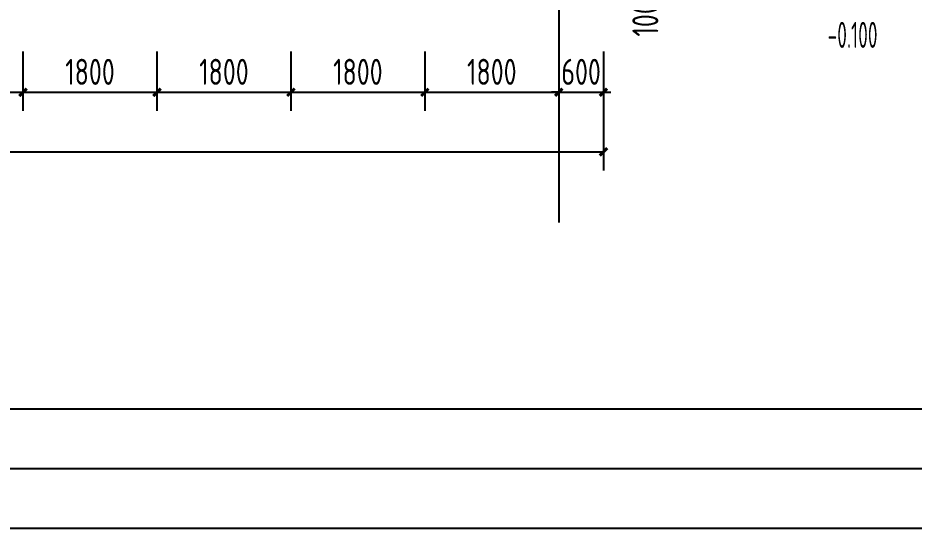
# Model space of a CAD drawing. Extents: x -280168 to 205214, y -148835 to -64913.
# Drawn here: x -229929 to -217887, y -114432 to -107579 of the extents above; entities that cross this region are included whole.
import ezdxf

# ---------------------------------------------------------------- set-up
doc = ezdxf.new("R2010")
doc.units = 0
doc.header["$LTSCALE"] = 1000
doc.header["$MEASUREMENT"] = 0
for name, color, linetype in [('01-标注_尺寸', 124, 'Continuous'), ('02-TEXT_标注', 130, 'Continuous'), ('A-0-图名图例', 2, 'Continuous')]:
    doc.layers.add(name, color=color, linetype=linetype)
doc.layers.add('04-不打印_辅助线', color=165, linetype='Continuous', plot=False)
doc.styles.add('_TCH_DIM', font='ros1.shx', dxfattribs={"width": 0.75, "bigfont": 'jd.shx'})
doc.styles.add('_TCH_DIM_T3', font='ros1.shx', dxfattribs={"width": 0.85, "bigfont": 'jd.shx'})
doc.dimstyles.new('_TCH_ARCH&&100', dxfattribs={"dimtxt": 350, "dimasz": 100, "dimexe": 250, "dimexo": 300, "dimgap": 100, "dimtad": 1, "dimdec": 0, "dimzin": 0, "dimdsep": 46, "dimtxsty": '_TCH_DIM_T3', "dimblk": 'ARCHTICK', "dimcen": 0.09, "dimclrt": 7, "dimazin": 2, "dimtfac": 1, "dimtdec": 0, "dimtix": 1, "dimtmove": 2, "dimatfit": 3, "dimfxl": 0, "dimtolj": 1, "dimtzin": 0, "dimarcsym": 0})

# ---------------------------------------------------------------- blocks, each defined once
blk = doc.blocks.new('_ArchTick')
at = {"color": 0, "linetype": 'ByBlock', "const_width": 0.4}
blk.add_lwpolyline([(-0.5, -0.5), (0.5, 0.5)], dxfattribs=at)
blk = doc.blocks.new('*D1219')
at = {"layer": '01-标注_尺寸', "color": 0, "lineweight": -2, "transparency": 16777216}
for p, q in [((-231661, -108030), (-231661, -108828)), ((-229861, -108030), (-229861, -108828)), ((-231661, -108578), (-229861, -108578))]:
    blk.add_line(p, q, dxfattribs=at)
at = {"layer": 'Defpoints', "color": 0, "transparency": 16777216}
for p in [(-231661, -107730), (-229861, -107730), (-229861, -108578)]:
    blk.add_point(p, dxfattribs=at)
at = {"layer": '01-标注_尺寸', "color": 0, "lineweight": -2, "transparency": 16777216, "xscale": 100, "yscale": 100, "zscale": 100, "rotation": 180}
blk.add_blockref('_ArchTick', (-231661, -108578), dxfattribs=at)
at = {"layer": '01-标注_尺寸', "color": 0, "lineweight": -2, "transparency": 16777216, "xscale": 100, "yscale": 100, "zscale": 100}
blk.add_blockref('_ArchTick', (-229861, -108578), dxfattribs=at)
at = {"layer": '01-标注_尺寸', "color": 7, "transparency": 16777216, "insert": (-230761, -108303), "char_height": 350, "attachment_point": 5, "style": '_TCH_DIM_T3'}
blk.add_mtext('\\A1;1800', dxfattribs=at)
blk = doc.blocks.new('*D1220')
at = {"layer": '01-标注_尺寸', "color": 0, "lineweight": -2, "transparency": 16777216}
for p, q in [((-229861, -108030), (-229861, -108828)), ((-228061, -108030), (-228061, -108828)), ((-229861, -108578), (-228061, -108578))]:
    blk.add_line(p, q, dxfattribs=at)
at = {"layer": 'Defpoints', "color": 0, "transparency": 16777216}
for p in [(-229861, -107730), (-228061, -107730), (-228061, -108578)]:
    blk.add_point(p, dxfattribs=at)
at = {"layer": '01-标注_尺寸', "color": 0, "lineweight": -2, "transparency": 16777216, "xscale": 100, "yscale": 100, "zscale": 100, "rotation": 180}
blk.add_blockref('_ArchTick', (-229861, -108578), dxfattribs=at)
at = {"layer": '01-标注_尺寸', "color": 0, "lineweight": -2, "transparency": 16777216, "xscale": 100, "yscale": 100, "zscale": 100}
blk.add_blockref('_ArchTick', (-228061, -108578), dxfattribs=at)
at = {"layer": '01-标注_尺寸', "color": 7, "transparency": 16777216, "insert": (-228961, -108303), "char_height": 350, "attachment_point": 5, "style": '_TCH_DIM_T3'}
blk.add_mtext('\\A1;1800', dxfattribs=at)
blk = doc.blocks.new('*D1221')
at = {"layer": '01-标注_尺寸', "color": 0, "lineweight": -2, "transparency": 16777216}
for p, q in [((-228061, -108030), (-228061, -108828)), ((-226261, -108030), (-226261, -108828)), ((-228061, -108578), (-226261, -108578))]:
    blk.add_line(p, q, dxfattribs=at)
at = {"layer": 'Defpoints', "color": 0, "transparency": 16777216}
for p in [(-228061, -107730), (-226261, -107730), (-226261, -108578)]:
    blk.add_point(p, dxfattribs=at)
at = {"layer": '01-标注_尺寸', "color": 0, "lineweight": -2, "transparency": 16777216, "xscale": 100, "yscale": 100, "zscale": 100, "rotation": 180}
blk.add_blockref('_ArchTick', (-228061, -108578), dxfattribs=at)
at = {"layer": '01-标注_尺寸', "color": 0, "lineweight": -2, "transparency": 16777216, "xscale": 100, "yscale": 100, "zscale": 100}
blk.add_blockref('_ArchTick', (-226261, -108578), dxfattribs=at)
at = {"layer": '01-标注_尺寸', "color": 7, "transparency": 16777216, "insert": (-227161, -108303), "char_height": 350, "attachment_point": 5, "style": '_TCH_DIM_T3'}
blk.add_mtext('\\A1;1800', dxfattribs=at)
blk = doc.blocks.new('*D1222')
at = {"layer": '01-标注_尺寸', "color": 0, "lineweight": -2, "transparency": 16777216}
for p, q in [((-226261, -108030), (-226261, -108828)), ((-224461, -108030), (-224461, -108828)), ((-226261, -108578), (-224461, -108578))]:
    blk.add_line(p, q, dxfattribs=at)
at = {"layer": 'Defpoints', "color": 0, "transparency": 16777216}
for p in [(-226261, -107730), (-224461, -107730), (-224461, -108578)]:
    blk.add_point(p, dxfattribs=at)
at = {"layer": '01-标注_尺寸', "color": 0, "lineweight": -2, "transparency": 16777216, "xscale": 100, "yscale": 100, "zscale": 100, "rotation": 180}
blk.add_blockref('_ArchTick', (-226261, -108578), dxfattribs=at)
at = {"layer": '01-标注_尺寸', "color": 0, "lineweight": -2, "transparency": 16777216, "xscale": 100, "yscale": 100, "zscale": 100}
blk.add_blockref('_ArchTick', (-224461, -108578), dxfattribs=at)
at = {"layer": '01-标注_尺寸', "color": 7, "transparency": 16777216, "insert": (-225361, -108303), "char_height": 350, "attachment_point": 5, "style": '_TCH_DIM_T3'}
blk.add_mtext('\\A1;1800', dxfattribs=at)
blk = doc.blocks.new('*D1223')
at = {"layer": '01-标注_尺寸', "color": 0, "lineweight": -2, "transparency": 16777216}
for p, q in [((-224461, -108030), (-224461, -108828)), ((-222661, -108030), (-222661, -108828)), ((-224461, -108578), (-222661, -108578))]:
    blk.add_line(p, q, dxfattribs=at)
at = {"layer": 'Defpoints', "color": 0, "transparency": 16777216}
for p in [(-224461, -107730), (-222661, -107730), (-222661, -108578)]:
    blk.add_point(p, dxfattribs=at)
at = {"layer": '01-标注_尺寸', "color": 0, "lineweight": -2, "transparency": 16777216, "xscale": 100, "yscale": 100, "zscale": 100, "rotation": 180}
blk.add_blockref('_ArchTick', (-224461, -108578), dxfattribs=at)
at = {"layer": '01-标注_尺寸', "color": 0, "lineweight": -2, "transparency": 16777216, "xscale": 100, "yscale": 100, "zscale": 100}
blk.add_blockref('_ArchTick', (-222661, -108578), dxfattribs=at)
at = {"layer": '01-标注_尺寸', "color": 7, "transparency": 16777216, "insert": (-223561, -108303), "char_height": 350, "attachment_point": 5, "style": '_TCH_DIM_T3'}
blk.add_mtext('\\A1;1800', dxfattribs=at)
blk = doc.blocks.new('*D1224')
at = {"layer": '01-标注_尺寸', "color": 0, "lineweight": -2, "transparency": 16777216}
for p, q in [((-222661, -108030), (-222661, -108828)), ((-222061, -108030), (-222061, -108828)), ((-222661, -108578), (-222761, -108578)), ((-222661, -108578), (-222061, -108578)), ((-222061, -108578), (-221961, -108578))]:
    blk.add_line(p, q, dxfattribs=at)
at = {"layer": 'Defpoints', "color": 0, "transparency": 16777216}
for p in [(-222661, -107730), (-222061, -107730), (-222061, -108578)]:
    blk.add_point(p, dxfattribs=at)
at = {"layer": '01-标注_尺寸', "color": 0, "lineweight": -2, "transparency": 16777216, "xscale": 100, "yscale": 100, "zscale": 100}
blk.add_blockref('_ArchTick', (-222661, -108578), dxfattribs=at)
at = {"layer": '01-标注_尺寸', "color": 0, "lineweight": -2, "transparency": 16777216, "xscale": 100, "yscale": 100, "zscale": 100, "rotation": 180}
blk.add_blockref('_ArchTick', (-222061, -108578), dxfattribs=at)
at = {"layer": '01-标注_尺寸', "color": 7, "transparency": 16777216, "insert": (-222361, -108303), "char_height": 350, "attachment_point": 5, "style": '_TCH_DIM_T3'}
blk.add_mtext('\\A1;600', dxfattribs=at)
blk = doc.blocks.new('*D1238')
at = {"layer": '01-标注_尺寸', "color": 0, "lineweight": -2, "transparency": 16777216}
for p, q in [((-245061, -108330), (-245061, -109628)), ((-222061, -108330), (-222061, -109628)), ((-245061, -109378), (-222061, -109378))]:
    blk.add_line(p, q, dxfattribs=at)
at = {"layer": 'Defpoints', "color": 0, "transparency": 16777216}
for p in [(-245061, -108030), (-222061, -108030), (-222061, -109378)]:
    blk.add_point(p, dxfattribs=at)
at = {"layer": '01-标注_尺寸', "color": 0, "lineweight": -2, "transparency": 16777216, "xscale": 100, "yscale": 100, "zscale": 100, "rotation": 180}
blk.add_blockref('_ArchTick', (-245061, -109378), dxfattribs=at)
at = {"layer": '01-标注_尺寸', "color": 0, "lineweight": -2, "transparency": 16777216, "xscale": 100, "yscale": 100, "zscale": 100}
blk.add_blockref('_ArchTick', (-222061, -109378), dxfattribs=at)
at = {"layer": '01-标注_尺寸', "color": 7, "transparency": 16777216, "insert": (-233561, -109103), "char_height": 350, "attachment_point": 5, "style": '_TCH_DIM_T3'}
blk.add_mtext('\\A1;23000', dxfattribs=at)
blk = doc.blocks.new('*D1239')
at = {"layer": '01-标注_尺寸', "color": 0, "lineweight": -2, "transparency": 16777216}
for p, q in [((-221223, -107126), (-221223, -107026)), ((-221910, -107126), (-220973, -107126)), ((-221223, -107226), (-221223, -107126)), ((-221910, -107226), (-220973, -107226)), ((-221223, -107226), (-221223, -107326))]:
    blk.add_line(p, q, dxfattribs=at)
at = {"layer": 'Defpoints', "color": 0, "transparency": 16777216}
for p in [(-222210, -107126), (-221223, -107126), (-222210, -107226)]:
    blk.add_point(p, dxfattribs=at)
at = {"layer": '01-标注_尺寸', "color": 0, "lineweight": -2, "transparency": 16777216, "xscale": 100, "yscale": 100, "zscale": 100}
for p, rotation in [((-221223, -107126), 270), ((-221223, -107226), 90)]:
    blk.add_blockref('_ArchTick', p, dxfattribs=dict(at, rotation=rotation))
at = {"layer": '01-标注_尺寸', "color": 7, "transparency": 16777216, "insert": (-221498, -107592), "char_height": 350, "attachment_point": 5, "rotation": 90, "style": '_TCH_DIM_T3'}
blk.add_mtext('\\A1;100', dxfattribs=at)

msp = doc.modelspace()

# ---------------------------------------------------------------- linework, layer by layer
at = {"layer": '04-不打印_辅助线'}
msp.add_line((-222661.1, -94626.2), (-222661.1, -110328.7), dxfattribs=at)
at = {"layer": 'A-0-图名图例'}
for p, q in [((-247465.1, -112832.1), (-203565.1, -112832.1)), ((-247465.1, -113632.1), (-203565.1, -113632.1)), ((-247465.1, -114432.1), (-203565.1, -114432.1))]:
    msp.add_line(p, q, dxfattribs=at)

# ---------------------------------------------------------------- texts
at = {"layer": '02-TEXT_标注', "style": '_TCH_DIM', "width": 0.6375}
msp.add_text('-0.100', height=350, dxfattribs=at).set_placement((-219048.8, -107981.2))

# ---------------------------------------------------------------- dimensions: what is measured, and where the dimension line sits
at = {"layer": '01-标注_尺寸'}
dim = msp.add_linear_dim(base=(-221223.1, -107126.2), p1=(-222210.4, -107226.2), p2=(-222210.4, -107126.2), angle=90, dimstyle='_TCH_ARCH&&100', dxfattribs=at)
dim.commit()
dim.dimension.update_dxf_attribs({"geometry": '*D1239', "text_midpoint": (-221498.1, -107591.9), "dimtype": 161})
for p1, p2, distance, picture, middle in [((-231661.1, -107729.9), (-229861.1, -107729.9), -848.3, '*D1219', (-230761.1, -108303.3)), ((-229861.1, -107729.9), (-228061.1, -107729.9), -848.3, '*D1220', (-228961.1, -108303.3)), ((-228061.1, -107729.9), (-226261.1, -107729.9), -848.3, '*D1221', (-227161.1, -108303.3)), ((-226261.1, -107729.9), (-224461.1, -107729.9), -848.3, '*D1222', (-225361.1, -108303.3)), ((-224461.1, -107729.9), (-222661.1, -107729.9), -848.3, '*D1223', (-223561.1, -108303.3)), ((-222661.1, -107729.9), (-222061.1, -107729.9), -848.3, '*D1224', (-222361.1, -108303.3)), ((-245061.1, -108029.9), (-222061.1, -108029.9), -1348.3, '*D1238', (-233561.1, -109103.3))]:
    dim = msp.add_aligned_dim(p1=p1, p2=p2, distance=distance, dimstyle='_TCH_ARCH&&100', dxfattribs=at)
    dim.commit()
    dim.dimension.update_dxf_attribs({"geometry": picture, "text_midpoint": middle})

doc.saveas('drawing.dxf')
